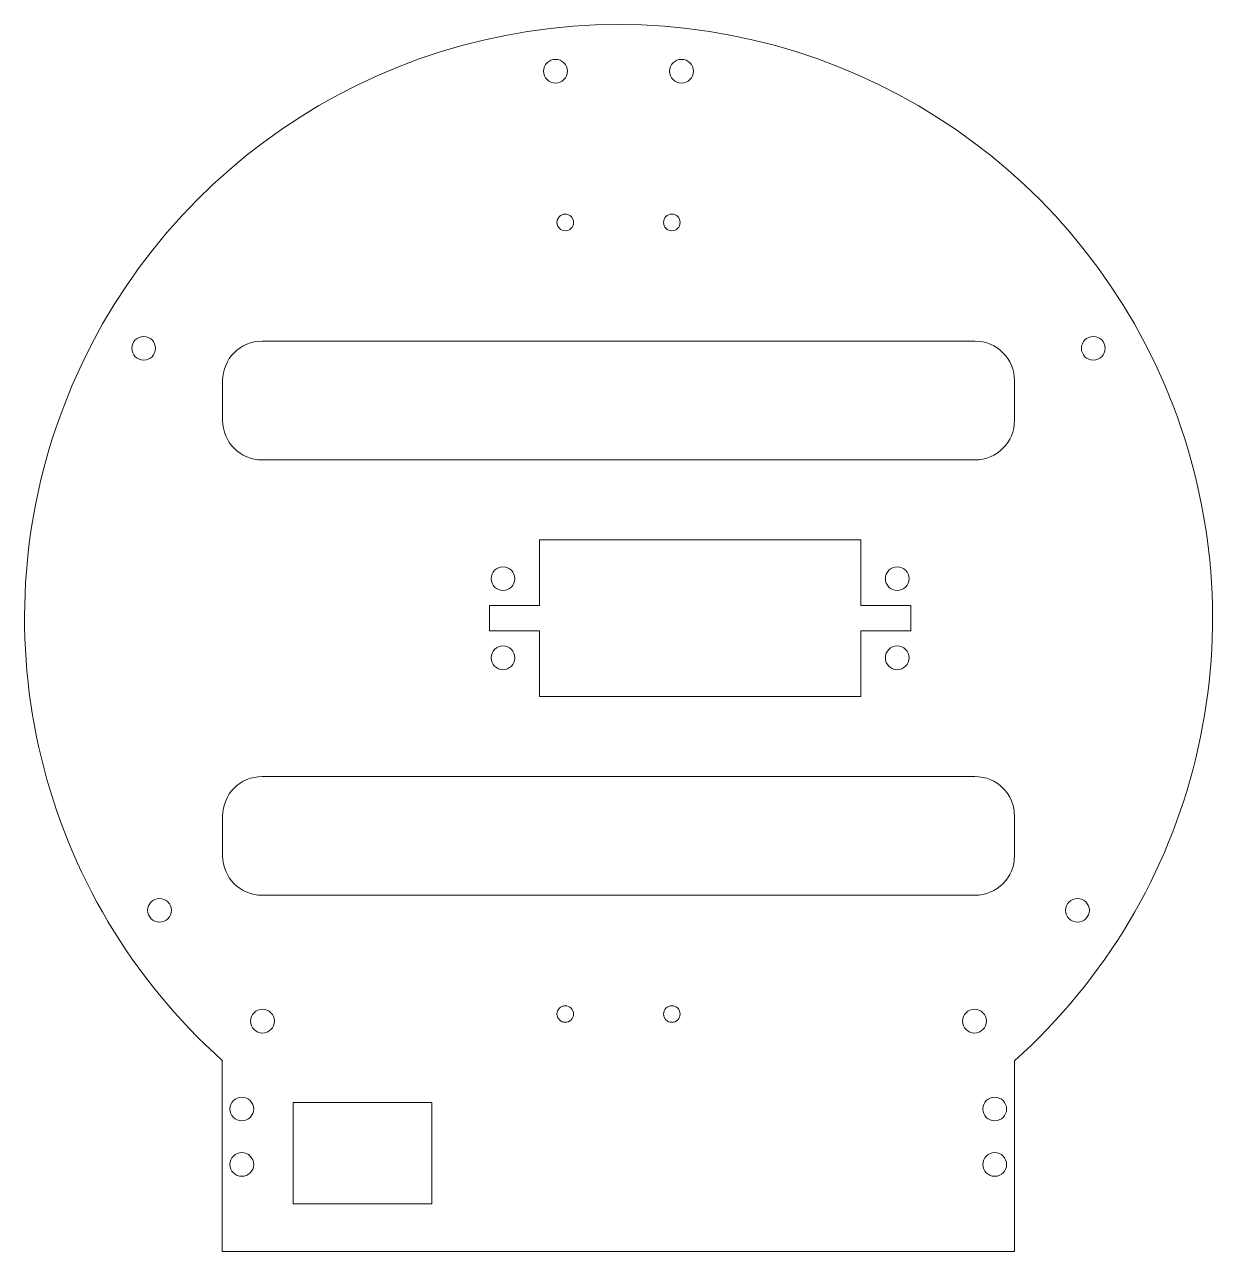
# Model space of a CAD drawing. Header units: millimetres. Extents: x -81 to 69, y 144 to 299.
import ezdxf

# ---------------------------------------------------------------- set-up
doc = ezdxf.new("R2010")
doc.units = ezdxf.units.MM

msp = doc.modelspace()

# ---------------------------------------------------------------- linework, layer by layer
at = {"color": 7, "linetype": 'Continuous', "lineweight": 15}
for p, q in [((-50.5, 259.33), (39.5, 259.33)), ((-55.5, 254.33), (-55.5, 249.33)), ((44.5, 254.33), (44.5, 249.33)), ((-50.5, 244.33), (39.5, 244.33)), ((-15.5, 234.23), (25.1, 234.23)), ((-15.5, 234.23), (-15.5, 225.93)), ((25.1, 234.23), (25.1, 225.93)), ((-15.5, 225.93), (-21.8, 225.93)), ((-21.8, 225.93), (-21.8, 222.73)), ((25.1, 225.93), (31.4, 225.93)), ((31.4, 225.93), (31.4, 222.73)), ((-15.5, 222.73), (-21.8, 222.73)), ((-15.5, 222.73), (-15.5, 214.43)), ((25.1, 222.73), (25.1, 214.43)), ((25.1, 222.73), (31.4, 222.73)), ((-15.5, 214.43), (25.1, 214.43)), ((-50.5, 204.33), (39.5, 204.33)), ((-55.5, 199.33), (-55.5, 194.33)), ((44.5, 199.33), (44.5, 194.33)), ((-50.5, 189.33), (39.5, 189.33)), ((-55.5, 168.43), (-55.57, 168.39)), ((-55.57, 168.39), (-55.57, 144.33)), ((44.5, 168.43), (44.5, 144.33)), ((-46.57, 150.33), (-46.57, 163.13)), ((-46.57, 163.13), (-29.07, 163.13)), ((-29.07, 163.13), (-29.07, 150.33)), ((-29.07, 150.33), (-46.57, 150.33)), ((-55.57, 144.33), (44.5, 144.33))]:
    msp.add_line(p, q, dxfattribs=at)
for centre, radius in [((-13.46, 293.43), 1.5), ((2.45, 293.43), 1.5), ((-12.23, 274.33), 1.05), ((1.23, 274.33), 1.05), ((-65.46, 258.43), 1.5), ((54.45, 258.43), 1.5), ((-20.09, 229.33), 1.5), ((29.69, 229.33), 1.5), ((-20.09, 219.33), 1.5), ((29.69, 219.33), 1.5), ((-63.46, 187.43), 1.5), ((52.45, 187.43), 1.5), ((-12.23, 174.33), 1.05), ((1.23, 174.33), 1.05), ((-50.46, 173.43), 1.5), ((39.45, 173.43), 1.5), ((-53.07, 162.33), 1.5), ((42, 162.33), 1.5), ((-53.07, 155.33), 1.5), ((42, 155.33), 1.5)]:
    msp.add_circle(centre, radius, dxfattribs=at)
for centre, radius, start, end in [((-5.5, 224.33), 75, 311.8103, 228.1897), ((-50.5, 254.33), 5, 90, 180), ((39.5, 254.33), 5, 0, 90), ((-50.5, 249.33), 5, 180, 270), ((39.5, 249.33), 5, 270, 0), ((-50.5, 199.33), 5, 90, 180), ((39.5, 199.33), 5, 0, 90), ((-50.5, 194.33), 5, 180, 270), ((39.5, 194.33), 5, 270, 0)]:
    msp.add_arc(centre, radius, start, end, dxfattribs=at)

doc.saveas('drawing.dxf')
